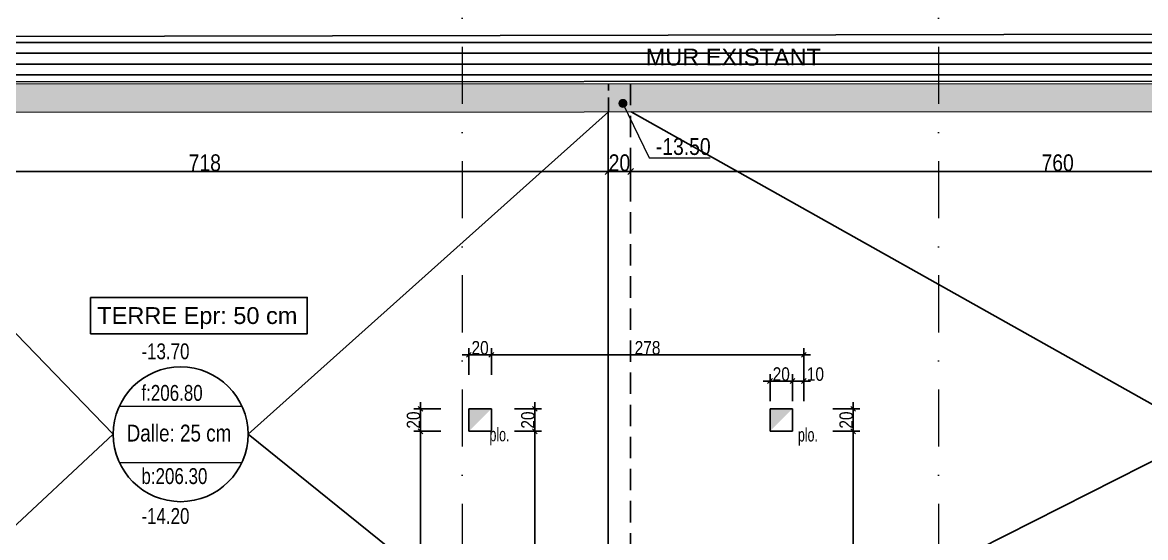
# Model space of a CAD drawing. Header units: centimetres. Extents: x 10803 to 23268, y -4986 to -786.
# Drawn here: x 16498 to 17498, y -1927 to -1469 of the extents above; entities that cross this region are included whole.
import ezdxf
from ezdxf.enums import TextEntityAlignment as Align

# ---------------------------------------------------------------- set-up
doc = ezdxf.new("R2010")
doc.units = ezdxf.units.CM
doc.header["$PDMODE"] = 1
doc.header["$PDSIZE"] = -2
doc.linetypes.add('CACHEX2', pattern=[19.05, 12.7, -6.35])
doc.linetypes.add('TIRETPTX2', pattern=[50.8, 25.4, -12.7, 0, -12.7])
for name, color, linetype in [('01_cote_gen', 4, 'Continuous'), ('01_linteaux', 2, 'Continuous'), ('01_poch_murs', 253, 'Continuous'), ('01_resv', 32, 'Continuous'), ('01_texte', 230, 'Continuous'), ('AA_COTES', 2, 'Continuous')]:
    doc.layers.add(name, color=color, linetype=linetype)
for name, color, linetype, lineweight in [('01_murs_coup', 5, 'Continuous', 60), ('01_PIEUX', 5, 'Continuous', 60), ('01_tram_axes', 2, 'TIRETPTX2', 9)]:
    doc.layers.add(name, color=color, linetype=linetype, lineweight=lineweight)
doc.styles.add('ARIAL NA', font='ARIALN.TTF')
doc.styles.add('Arial Narrow', font='ARIALN.TTF')
doc.styles.add('Eurostile', font='')
doc.styles.add('MATTE_TXT', font='arial.ttf')
doc.styles.add('STYLE2', font='ARIALN.TTF')
doc.styles.get('Eurostile').set_extended_font_data('Eurostile')
doc.dimstyles.new('JB50', dxfattribs={"dimscale": 0.1, "dimtxt": 150, "dimasz": 15, "dimexe": 0.1, "dimexo": 0.1, "dimgap": 0.09, "dimtad": 1, "dimdec": 1, "dimdsep": 46, "dimtxsty": 'STYLE2', "dimblk1": 'BOND_G', "dimblk2": 'BOND_D', "dimsah": 1, "dimcen": 1.5, "dimdle": 0.01, "dimse1": 1, "dimse2": 1, "dimclrd": 4, "dimclre": 2, "dimclrt": 6, "dimazin": 2, "dimtfac": 2.333333, "dimtdec": 1, "dimtix": 1, "dimtmove": 2, "dimatfit": 3, "dimldrblk": 'BOND_G', "dimfxl": 1, "dimtolj": 1, "dimtzin": 0, "dimarcsym": 0})
doc.dimstyles.new('JB50res', dxfattribs={"dimscale": 0.1, "dimtxt": 120, "dimasz": 12, "dimexe": 0.1, "dimexo": 0.1, "dimgap": 0.09, "dimtad": 1, "dimdec": 1, "dimdsep": 46, "dimtxsty": 'STYLE2', "dimblk1": 'BOND_G', "dimblk2": 'BOND_D', "dimsah": 1, "dimcen": 1.5, "dimdle": 0.01, "dimse1": 1, "dimse2": 1, "dimclrd": 4, "dimclre": 2, "dimclrt": 6, "dimazin": 2, "dimtfac": 2.333333, "dimtdec": 1, "dimtix": 1, "dimtmove": 2, "dimatfit": 3, "dimldrblk": 'BOND_G', "dimfxl": 1, "dimtolj": 1, "dimtzin": 0, "dimarcsym": 0})

# ---------------------------------------------------------------- blocks, each defined once
blk = doc.blocks.new('BOND_G')
at = {"layer": 'AA_COTES', "color": 0}
for p, q in [((0, -5), (0, 15)), ((5, 0), (-5, 0)), ((1.77, 1.77), (-1.77, -1.77))]:
    blk.add_line(p, q, dxfattribs=at)
blk = doc.blocks.new('BOND_D')
at = {"layer": 'AA_COTES', "color": 0}
for p, q in [((5, 0), (-5, 0)), ((-1.77, -1.77), (1.77, 1.77)), ((0, 5), (0, -15))]:
    blk.add_line(p, q, dxfattribs=at)
blk = doc.blocks.new('*D1726')
at = {"layer": '01_cote_gen', "color": 4, "lineweight": -2, "transparency": 16777216}
blk.add_line((16286.96, -1334.38), (18431.93, -1334.38), dxfattribs=at)
at = {"layer": 'Defpoints', "color": 0, "lineweight": 0, "transparency": 16777216}
for p in [(18433.43, -1334.38), (16285.46, -1523.44), (18433.43, -1542.09)]:
    blk.add_point(p, dxfattribs=at)
at = {"layer": '01_cote_gen', "color": 4, "lineweight": -2, "transparency": 16777216, "xscale": 1.5, "yscale": 1.5, "zscale": 1.5, "rotation": 180}
blk.add_blockref('BOND_G', (16285.46, -1334.38), dxfattribs=at)
at = {"layer": '01_cote_gen', "color": 4, "lineweight": -2, "transparency": 16777216, "xscale": 1.5, "yscale": 1.5, "zscale": 1.5}
blk.add_blockref('BOND_D', (18433.43, -1334.38), dxfattribs=at)
at = {"layer": '01_cote_gen', "color": 6, "lineweight": 0, "transparency": 16777216, "insert": (17359.44, -1326.71), "char_height": 15, "attachment_point": 5, "style": 'STYLE2'}
blk.add_mtext('\\A1;2148', dxfattribs=at)
blk = doc.blocks.new('*D1743')
at = {"layer": '01_cote_gen', "color": 4, "lineweight": -2, "transparency": 16777216}
blk.add_line((16302.97, -1601.34), (17017.95, -1601.34), dxfattribs=at)
at = {"layer": 'Defpoints', "color": 0, "lineweight": 0, "transparency": 16777216}
for p in [(17019.45, -1601.34), (16301.47, -1652.51), (17019.45, -1672.73)]:
    blk.add_point(p, dxfattribs=at)
at = {"layer": '01_cote_gen', "color": 4, "lineweight": -2, "transparency": 16777216, "xscale": 1.5, "yscale": 1.5, "zscale": 1.5, "rotation": 180}
blk.add_blockref('BOND_G', (16301.47, -1601.34), dxfattribs=at)
at = {"layer": '01_cote_gen', "color": 4, "lineweight": -2, "transparency": 16777216, "xscale": 1.5, "yscale": 1.5, "zscale": 1.5}
blk.add_blockref('BOND_D', (17019.45, -1601.34), dxfattribs=at)
at = {"layer": '01_cote_gen', "color": 6, "lineweight": 0, "transparency": 16777216, "insert": (16660.46, -1593.67), "char_height": 15, "attachment_point": 5, "style": 'STYLE2'}
blk.add_mtext('\\A1;718', dxfattribs=at)
blk = doc.blocks.new('*D1744')
at = {"layer": '01_cote_gen', "color": 4, "lineweight": -2, "transparency": 16777216}
blk.add_line((17020.95, -1601.34), (17037.95, -1601.34), dxfattribs=at)
at = {"layer": 'Defpoints', "color": 0, "lineweight": 0, "transparency": 16777216}
for p in [(17039.45, -1601.34), (17019.45, -1659.79), (17039.45, -1659.79)]:
    blk.add_point(p, dxfattribs=at)
at = {"layer": '01_cote_gen', "color": 4, "lineweight": -2, "transparency": 16777216, "xscale": 1.5, "yscale": 1.5, "zscale": 1.5, "rotation": 180}
blk.add_blockref('BOND_G', (17019.45, -1601.34), dxfattribs=at)
at = {"layer": '01_cote_gen', "color": 4, "lineweight": -2, "transparency": 16777216, "xscale": 1.5, "yscale": 1.5, "zscale": 1.5}
blk.add_blockref('BOND_D', (17039.45, -1601.34), dxfattribs=at)
at = {"layer": '01_cote_gen', "color": 6, "lineweight": 0, "transparency": 16777216, "insert": (17029.45, -1593.67), "char_height": 15, "attachment_point": 5, "style": 'STYLE2'}
blk.add_mtext('\\A1;20', dxfattribs=at)
blk = doc.blocks.new('*D1745')
at = {"layer": '01_cote_gen', "color": 4, "lineweight": -2, "transparency": 16777216}
blk.add_line((17040.95, -1601.34), (17797.92, -1601.34), dxfattribs=at)
at = {"layer": 'Defpoints', "color": 0, "lineweight": 0, "transparency": 16777216}
for p in [(17799.42, -1601.34), (17039.45, -1646.85), (17799.42, -1646.85)]:
    blk.add_point(p, dxfattribs=at)
at = {"layer": '01_cote_gen', "color": 4, "lineweight": -2, "transparency": 16777216, "xscale": 1.5, "yscale": 1.5, "zscale": 1.5, "rotation": 180}
blk.add_blockref('BOND_G', (17039.45, -1601.34), dxfattribs=at)
at = {"layer": '01_cote_gen', "color": 4, "lineweight": -2, "transparency": 16777216, "xscale": 1.5, "yscale": 1.5, "zscale": 1.5}
blk.add_blockref('BOND_D', (17799.42, -1601.34), dxfattribs=at)
at = {"layer": '01_cote_gen', "color": 6, "lineweight": 0, "transparency": 16777216, "insert": (17419.44, -1593.67), "char_height": 15, "attachment_point": 5, "style": 'STYLE2'}
blk.add_mtext('\\A1;760', dxfattribs=at)
blk = doc.blocks.new('*D2154')
at = {"layer": '01_resv', "color": 4, "lineweight": -2, "transparency": 16777216}
blk.add_line((17237.43, -1813.82), (17237.43, -1831.42), dxfattribs=at)
at = {"layer": 'Defpoints', "color": 0, "lineweight": 0, "transparency": 16777216}
for p in [(17183.46, -1812.62), (17183.46, -1832.62), (17237.43, -1832.62)]:
    blk.add_point(p, dxfattribs=at)
at = {"layer": '01_resv', "color": 4, "lineweight": -2, "transparency": 16777216, "xscale": 1.2, "yscale": 1.2, "zscale": 1.2}
for name, p, rotation in [('BOND_G', (17237.43, -1812.62), 90), ('BOND_D', (17237.43, -1832.62), 270)]:
    blk.add_blockref(name, p, dxfattribs=dict(at, rotation=rotation))
at = {"layer": '01_resv', "color": 6, "lineweight": 0, "transparency": 16777216, "insert": (17231.3, -1822.62), "char_height": 12, "attachment_point": 5, "rotation": 90, "style": 'STYLE2'}
blk.add_mtext('\\A1;20', dxfattribs=at)
blk = doc.blocks.new('*D2155')
at = {"layer": '01_resv', "color": 4, "lineweight": -2, "transparency": 16777216}
blk.add_line((17237.43, -1833.82), (17237.43, -2092.41), dxfattribs=at)
at = {"layer": 'Defpoints', "color": 0, "lineweight": 0, "transparency": 16777216}
for p in [(17219.43, -1832.62), (17186.51, -2093.61), (17237.43, -2093.61)]:
    blk.add_point(p, dxfattribs=at)
at = {"layer": '01_resv', "color": 4, "lineweight": -2, "transparency": 16777216, "xscale": 1.2, "yscale": 1.2, "zscale": 1.2}
for name, p, rotation in [('BOND_G', (17237.43, -1832.62), 90), ('BOND_D', (17237.43, -2093.61), 270)]:
    blk.add_blockref(name, p, dxfattribs=dict(at, rotation=rotation))
at = {"layer": '01_resv', "color": 6, "lineweight": 0, "transparency": 16777216, "insert": (17231.3, -1963.11), "char_height": 12, "attachment_point": 5, "rotation": 90, "style": 'STYLE2'}
blk.add_mtext('\\A1;261', dxfattribs=at)
blk = doc.blocks.new('*D2156')
at = {"layer": '01_resv', "color": 4, "lineweight": -2, "transparency": 16777216}
blk.add_line((16954.18, -1813.82), (16954.18, -1831.42), dxfattribs=at)
at = {"layer": 'Defpoints', "color": 0, "lineweight": 0, "transparency": 16777216}
for p in [(16915.46, -1812.62), (16905.46, -1832.62), (16954.18, -1832.62)]:
    blk.add_point(p, dxfattribs=at)
at = {"layer": '01_resv', "color": 4, "lineweight": -2, "transparency": 16777216, "xscale": 1.2, "yscale": 1.2, "zscale": 1.2}
for name, p, rotation in [('BOND_G', (16954.18, -1812.62), 90), ('BOND_D', (16954.18, -1832.62), 270)]:
    blk.add_blockref(name, p, dxfattribs=dict(at, rotation=rotation))
at = {"layer": '01_resv', "color": 6, "lineweight": 0, "transparency": 16777216, "insert": (16948.04, -1822.62), "char_height": 12, "attachment_point": 5, "rotation": 90, "style": 'STYLE2'}
blk.add_mtext('\\A1;20', dxfattribs=at)
blk = doc.blocks.new('*D2157')
at = {"layer": '01_resv', "color": 4, "lineweight": -2, "transparency": 16777216}
blk.add_line((16954.18, -1833.82), (16954.18, -2092.41), dxfattribs=at)
at = {"layer": 'Defpoints', "color": 0, "lineweight": 0, "transparency": 16777216}
for p in [(16936.18, -1832.62), (16928.72, -2093.61), (16954.18, -2093.61)]:
    blk.add_point(p, dxfattribs=at)
at = {"layer": '01_resv', "color": 4, "lineweight": -2, "transparency": 16777216, "xscale": 1.2, "yscale": 1.2, "zscale": 1.2}
for name, p, rotation in [('BOND_G', (16954.18, -1832.62), 90), ('BOND_D', (16954.18, -2093.61), 270)]:
    blk.add_blockref(name, p, dxfattribs=dict(at, rotation=rotation))
at = {"layer": '01_resv', "color": 6, "lineweight": 0, "transparency": 16777216, "insert": (16948.04, -1963.11), "char_height": 12, "attachment_point": 5, "rotation": 90, "style": 'STYLE2'}
blk.add_mtext('\\A1;261', dxfattribs=at)
blk = doc.blocks.new('*D1667')
at = {"layer": '01_resv', "color": 4, "lineweight": -2, "transparency": 16777216}
blk.add_line((17164.66, -1787.87), (17182.26, -1787.87), dxfattribs=at)
at = {"layer": 'Defpoints', "color": 0, "lineweight": 0, "transparency": 16777216}
for p in [(17183.46, -1787.87), (17163.46, -1812.62), (17183.46, -1812.62)]:
    blk.add_point(p, dxfattribs=at)
at = {"layer": '01_resv', "color": 4, "lineweight": -2, "transparency": 16777216, "xscale": 1.2, "yscale": 1.2, "zscale": 1.2, "rotation": 180}
blk.add_blockref('BOND_G', (17163.46, -1787.87), dxfattribs=at)
at = {"layer": '01_resv', "color": 4, "lineweight": -2, "transparency": 16777216, "xscale": 1.2, "yscale": 1.2, "zscale": 1.2}
blk.add_blockref('BOND_D', (17183.46, -1787.87), dxfattribs=at)
at = {"layer": '01_resv', "color": 6, "lineweight": 0, "transparency": 16777216, "insert": (17173.46, -1781.74), "char_height": 12, "attachment_point": 5, "style": 'STYLE2'}
blk.add_mtext('\\A1;20', dxfattribs=at)
blk = doc.blocks.new('*D2158')
at = {"layer": '01_resv', "color": 4, "lineweight": -2, "transparency": 16777216}
blk.add_line((17184.66, -1787.87), (17192.27, -1787.87), dxfattribs=at)
at = {"layer": 'Defpoints', "color": 0, "lineweight": 0, "transparency": 16777216}
for p in [(17193.47, -1787.87), (17183.46, -1832.62), (17193.47, -2093.61)]:
    blk.add_point(p, dxfattribs=at)
at = {"layer": '01_resv', "color": 4, "lineweight": -2, "transparency": 16777216, "xscale": 1.2, "yscale": 1.2, "zscale": 1.2, "rotation": 180}
blk.add_blockref('BOND_G', (17183.46, -1787.87), dxfattribs=at)
at = {"layer": '01_resv', "color": 4, "lineweight": -2, "transparency": 16777216, "xscale": 1.2, "yscale": 1.2, "zscale": 1.2}
blk.add_blockref('BOND_D', (17193.47, -1787.87), dxfattribs=at)
at = {"layer": '01_resv', "color": 6, "lineweight": 0, "transparency": 16777216, "insert": (17203.87, -1781.74), "char_height": 12, "attachment_point": 5, "style": 'STYLE2'}
blk.add_mtext('\\A1;10', dxfattribs=at)
blk = doc.blocks.new('*D1668')
at = {"layer": '01_resv', "color": 4, "lineweight": -2, "transparency": 16777216}
blk.add_line((16896.66, -1764.49), (16914.26, -1764.49), dxfattribs=at)
at = {"layer": 'Defpoints', "color": 0, "lineweight": 0, "transparency": 16777216}
for p in [(16915.46, -1764.49), (16895.46, -1789.73), (16915.46, -1789.73)]:
    blk.add_point(p, dxfattribs=at)
at = {"layer": '01_resv', "color": 4, "lineweight": -2, "transparency": 16777216, "xscale": 1.2, "yscale": 1.2, "zscale": 1.2, "rotation": 180}
blk.add_blockref('BOND_G', (16895.46, -1764.49), dxfattribs=at)
at = {"layer": '01_resv', "color": 4, "lineweight": -2, "transparency": 16777216, "xscale": 1.2, "yscale": 1.2, "zscale": 1.2}
blk.add_blockref('BOND_D', (16915.46, -1764.49), dxfattribs=at)
at = {"layer": '01_resv', "color": 6, "lineweight": 0, "transparency": 16777216, "insert": (16905.46, -1758.35), "char_height": 12, "attachment_point": 5, "style": 'STYLE2'}
blk.add_mtext('\\A1;20', dxfattribs=at)
blk = doc.blocks.new('*D1669')
at = {"layer": '01_resv', "color": 4, "lineweight": -2, "transparency": 16777216}
blk.add_line((16916.66, -1764.49), (17192.27, -1764.49), dxfattribs=at)
at = {"layer": 'Defpoints', "color": 0, "lineweight": 0, "transparency": 16777216}
for p in [(17193.47, -1764.49), (16915.46, -1791.96), (17193.47, -1799.26)]:
    blk.add_point(p, dxfattribs=at)
at = {"layer": '01_resv', "color": 4, "lineweight": -2, "transparency": 16777216, "xscale": 1.2, "yscale": 1.2, "zscale": 1.2, "rotation": 180}
blk.add_blockref('BOND_G', (16915.46, -1764.49), dxfattribs=at)
at = {"layer": '01_resv', "color": 4, "lineweight": -2, "transparency": 16777216, "xscale": 1.2, "yscale": 1.2, "zscale": 1.2}
blk.add_blockref('BOND_D', (17193.47, -1764.49), dxfattribs=at)
at = {"layer": '01_resv', "color": 6, "lineweight": 0, "transparency": 16777216, "insert": (17054.47, -1758.35), "char_height": 12, "attachment_point": 5, "style": 'STYLE2'}
blk.add_mtext('\\A1;278', dxfattribs=at)
blk = doc.blocks.new('*D2159')
at = {"layer": '01_resv', "color": 4, "lineweight": -2, "transparency": 16777216}
blk.add_line((16852.4, -2092.41), (16852.4, -1833.82), dxfattribs=at)
at = {"layer": 'Defpoints', "color": 0, "lineweight": 0, "transparency": 16777216}
for p in [(16852.4, -1832.62), (16895.46, -1832.62), (16846.7, -2093.61)]:
    blk.add_point(p, dxfattribs=at)
at = {"layer": '01_resv', "color": 4, "lineweight": -2, "transparency": 16777216, "xscale": 1.2, "yscale": 1.2, "zscale": 1.2}
for name, p, rotation in [('BOND_D', (16852.4, -1832.62), 90), ('BOND_G', (16852.4, -2093.61), 270)]:
    blk.add_blockref(name, p, dxfattribs=dict(at, rotation=rotation))
at = {"layer": '01_resv', "color": 6, "lineweight": 0, "transparency": 16777216, "insert": (16846.26, -1963.11), "char_height": 12, "attachment_point": 5, "rotation": 90, "style": 'STYLE2'}
blk.add_mtext('\\A1;261', dxfattribs=at)
blk = doc.blocks.new('*D1670')
at = {"layer": '01_resv', "color": 4, "lineweight": -2, "transparency": 16777216}
blk.add_line((16852.4, -1831.42), (16852.4, -1813.82), dxfattribs=at)
at = {"layer": 'Defpoints', "color": 0, "lineweight": 0, "transparency": 16777216}
for p in [(16852.4, -1812.62), (16895.46, -1812.62), (16870.4, -1832.62)]:
    blk.add_point(p, dxfattribs=at)
at = {"layer": '01_resv', "color": 4, "lineweight": -2, "transparency": 16777216, "xscale": 1.2, "yscale": 1.2, "zscale": 1.2}
for name, p, rotation in [('BOND_D', (16852.4, -1812.62), 90), ('BOND_G', (16852.4, -1832.62), 270)]:
    blk.add_blockref(name, p, dxfattribs=dict(at, rotation=rotation))
at = {"layer": '01_resv', "color": 6, "lineweight": 0, "transparency": 16777216, "insert": (16846.26, -1822.62), "char_height": 12, "attachment_point": 5, "rotation": 90, "style": 'STYLE2'}
blk.add_mtext('\\A1;20', dxfattribs=at)

msp = doc.modelspace()

# ---------------------------------------------------------------- hatches: boundary and pattern name
at = {"layer": '01_poch_murs'}
h = msp.add_hatch(dxfattribs=at)
h.set_pattern_fill('ANSI31', color=256, scale=3, angle=135)
h.set_pattern_definition([(180, (-2520.182, -2362.877), (-2e-15, -9.525), [])])
h.paths.add_polyline_path([(12672.87, -1479.12), (12093.87, -1481.62), (12093.87, -1523.35), (12466.92, -1520.71), (12672.87, -1520.29)])
h.paths.add_polyline_path([(12690.87, -1479.04), (12672.87, -1479.12), (12672.87, -1520.29), (12690.87, -1520.26)])
h.paths.add_polyline_path([(13269.87, -1477.9), (13042.92, -1477.52), (12690.87, -1479.04), (12690.87, -1520.26), (12974.92, -1519.68), (13269.87, -1519.68)])
h.paths.add_polyline_path([(13549.47, -1478.38), (13269.87, -1477.9), (13269.87, -1519.68), (13549.47, -1519.68)])
h.paths.add_polyline_path([(14095.47, -1479.3), (13549.47, -1478.38), (13549.47, -1519.68), (13810.09, -1519.68), (14095.47, -1520.62)])
h.paths.add_polyline_path([(14629.47, -1480.21), (14095.47, -1479.3), (14095.47, -1520.62), (14629.47, -1522.37)])
h.paths.add_polyline_path([(14909.47, -1480.68), (14629.47, -1480.21), (14629.47, -1522.37), (14647.82, -1522.44), (14909.47, -1522.24)])
h.paths.add_polyline_path([(15524.77, -1481.72), (14909.47, -1480.68), (14909.47, -1522.24), (15524.77, -1521.79)])
h.paths.add_polyline_path([(15672.47, -1481.97), (15524.77, -1481.72), (15524.77, -1521.79), (15672.47, -1521.68)])
h.paths.add_polyline_path([(16275.47, -1481.54), (15886.53, -1482.33), (15672.47, -1481.97), (15672.47, -1521.68), (15724.12, -1521.64), (16275.47, -1521.45)])
h.paths.add_polyline_path([(16889.47, -1480.28), (16293.47, -1481.5), (16293.47, -1521.44), (16889.47, -1521.23)])
h.paths.add_polyline_path([(16293.47, -1481.5), (16275.47, -1481.54), (16275.47, -1521.45), (16293.47, -1521.44)])
h.paths.add_polyline_path([(16939.47, -1480.18), (16889.47, -1480.28), (16889.47, -1521.23), (16939.47, -1521.21)])
h.paths.add_polyline_path([(17313.47, -1479.56), (17242.42, -1479.56), (16939.47, -1480.18), (16939.47, -1521.21), (17313.47, -1521.08)])
h.paths.add_polyline_path([(17913.43, -1479.89), (17660.92, -1479.56), (17313.47, -1479.56), (17313.47, -1521.08), (17670.01, -1520.95), (17913.43, -1522.11)])
h.paths.add_polyline_path([(18423.43, -1480.56), (17913.43, -1479.89), (17913.43, -1522.11), (18423.43, -1524.54)])
h.paths.add_polyline_path([(18601.06, -1480.79), (18423.43, -1480.56), (18423.43, -1524.54), (18600.93, -1525.39)])
h.paths.add_polyline_path([(14337.73, -1511.08), (14501.49, -1511.08), (14501.49, -1487.82), (14337.73, -1487.82)], flags=24)
h.paths.add_polyline_path([(17048.94, -1511.08), (17212.7, -1511.08), (17212.7, -1487.82), (17048.94, -1487.82)], flags=24)
h = msp.add_hatch(dxfattribs=at)
h.set_pattern_fill('ANSI31', color=256, scale=3, angle=135)
h.set_pattern_definition([(180, (-2520.182, -2362.877), (-2e-15, -9.525), [])])
h.paths.add_polyline_path([(12672.87, -1479.12), (12093.87, -1481.62), (12093.87, -1523.35), (12466.92, -1520.71), (12672.87, -1520.29)])
h.paths.add_polyline_path([(12690.87, -1479.04), (12672.87, -1479.12), (12672.87, -1520.29), (12690.87, -1520.26)])
h.paths.add_polyline_path([(13269.87, -1477.9), (13042.92, -1477.52), (12690.87, -1479.04), (12690.87, -1520.26), (12974.92, -1519.68), (13269.87, -1519.68)])
h.paths.add_polyline_path([(13549.47, -1478.38), (13269.87, -1477.9), (13269.87, -1519.68), (13549.47, -1519.68)])
h.paths.add_polyline_path([(14095.47, -1479.3), (13549.47, -1478.38), (13549.47, -1519.68), (13810.09, -1519.68), (14095.47, -1520.62)])
h.paths.add_polyline_path([(14629.47, -1480.21), (14095.47, -1479.3), (14095.47, -1520.62), (14629.47, -1522.37)])
h.paths.add_polyline_path([(14909.47, -1480.68), (14629.47, -1480.21), (14629.47, -1522.37), (14647.82, -1522.44), (14909.47, -1522.24)])
h.paths.add_polyline_path([(15524.77, -1481.72), (14909.47, -1480.68), (14909.47, -1522.24), (15524.77, -1521.79)])
h.paths.add_polyline_path([(15672.47, -1481.97), (15524.77, -1481.72), (15524.77, -1521.79), (15672.47, -1521.68)])
h.paths.add_polyline_path([(16275.47, -1481.54), (15886.53, -1482.33), (15672.47, -1481.97), (15672.47, -1521.68), (15724.12, -1521.64), (16275.47, -1521.45)])
h.paths.add_polyline_path([(16889.47, -1480.28), (16293.47, -1481.5), (16293.47, -1521.44), (16889.47, -1521.23)])
h.paths.add_polyline_path([(16293.47, -1481.5), (16275.47, -1481.54), (16275.47, -1521.45), (16293.47, -1521.44)])
h.paths.add_polyline_path([(16939.47, -1480.18), (16889.47, -1480.28), (16889.47, -1521.23), (16939.47, -1521.21)])
h.paths.add_polyline_path([(17313.47, -1479.56), (17242.42, -1479.56), (16939.47, -1480.18), (16939.47, -1521.21), (17313.47, -1521.08)])
h.paths.add_polyline_path([(17913.43, -1479.89), (17660.92, -1479.56), (17313.47, -1479.56), (17313.47, -1521.08), (17670.01, -1520.95), (17913.43, -1522.11)])
h.paths.add_polyline_path([(18423.43, -1480.56), (17913.43, -1479.89), (17913.43, -1522.11), (18423.43, -1524.54)])
h.paths.add_polyline_path([(18601.06, -1480.79), (18423.43, -1480.56), (18423.43, -1524.54), (18600.93, -1525.39)])
h.paths.add_polyline_path([(14337.73, -1511.08), (14501.49, -1511.08), (14501.49, -1487.82), (14337.73, -1487.82)], flags=24)
h.paths.add_polyline_path([(17048.94, -1511.08), (17212.7, -1511.08), (17212.7, -1487.82), (17048.94, -1487.82)], flags=24)
at = {"layer": '01_poch_murs', "lineweight": 0}
h = msp.add_hatch(color=256, dxfattribs=at)
h.dxf.hatch_style = 1
h.paths.add_polyline_path([(18433.43, -1526.59), (17670, -1522.95), (16285.46, -1523.44), (16285.47, -1548.44), (17669.95, -1547.95), (18413.89, -1551.5), (18413.76, -1577.61), (18483.43, -1577.61), (18483.43, -1647.61), (18413.43, -1647.61), (18413.43, -2093.61), (17908.43, -2093.61), (17908.43, -2113.61), (18413.43, -2113.61), (18413.43, -2313.61), (17988.43, -2313.61), (17988.43, -2333.61), (18413.43, -2333.61), (18413.43, -2593.61), (17988.43, -2593.61), (17988.43, -2613.61), (18413.43, -2613.61), (18413.43, -3191.61), (17988.43, -3191.61), (17988.43, -3211.61), (18413.43, -3211.61), (18413.43, -3737.61), (17988.36, -3737.61), (17988.36, -3755.61), (18025.43, -3755.61), (18025.43, -3755.61), (18107.43, -3755.61), (18413.43, -3755.61), (18413.43, -4281.61), (17988.43, -4281.61), (17988.43, -4301.61), (18413.43, -4301.61), (18413.43, -4588.61), (18483.43, -4588.61), (18483.43, -4662.61), (17988.43, -4662.61), (17988.43, -4682.61), (18503.63, -4682.61), (18503.63, -4568.61), (18433.43, -4568.61), (18433.43, -1667.61), (18503.43, -1667.61), (18503.43, -1557.59), (18433.43, -1557.59)])

# ---------------------------------------------------------------- linework, layer by layer
at = {"layer": '01_linteaux'}
for p, q in [((18601.07, -1476.78), (15886.53, -1482.33)), ((15724.12, -1521.64), (17670.01, -1520.95)), ((17019.45, -1548.18), (17019.45, -2093.61))]:
    msp.add_line(p, q, dxfattribs=at)
at = {"layer": '01_linteaux', "linetype": 'CACHEX2'}
msp.add_line((17019.85, -1548.18), (17019.85, -1523.18), dxfattribs=at)
at = {"layer": '01_linteaux', "linetype": 'CACHEX2', "ltscale": 1.5}
msp.add_line((17039.45, -1523.18), (17039.45, -2093.61), dxfattribs=at)
at = {"layer": '01_murs_coup', "linetype": 'Continuous', "lineweight": 5}
for p, q in [((16584.46, -1810.18), (16693.48, -1810.18)), ((16584.46, -1860.33), (16693.48, -1860.33))]:
    msp.add_line(p, q, dxfattribs=at)
at = {"layer": '01_PIEUX', "linetype": 'Continuous', "lineweight": 5}
for p, q in [((16285.46, -1523.44), (17670.01, -1522.95)), ((16285.47, -1548.44), (17669.95, -1547.95))]:
    msp.add_line(p, q, dxfattribs=at)
at = {"layer": '01_resv', "ltscale": 25}
for p, q in [((16895.46, -1832.62), (16895.46, -1812.62)), ((16895.46, -1812.62), (16915.46, -1812.62)), ((16895.46, -1832.62), (16895.46, -1812.62)), ((16915.46, -1812.62), (16915.46, -1832.62)), ((17163.46, -1832.62), (17163.46, -1812.62)), ((17163.46, -1812.62), (17183.46, -1812.62)), ((17163.46, -1832.62), (17163.46, -1812.62)), ((17183.46, -1812.62), (17183.46, -1832.62)), ((16915.46, -1832.62), (16895.46, -1832.62)), ((17183.46, -1832.62), (17163.46, -1832.62))]:
    msp.add_line(p, q, dxfattribs=at)
for points in [[(16895.46, -1832.62), (16895.46, -1812.62), (16915.46, -1812.62)], [(17163.46, -1832.62), (17163.46, -1812.62), (17183.46, -1812.62)]]:
    msp.add_solid(points, dxfattribs=at)
at = {"layer": '01_texte'}
for p, q in [((16578.97, -1835.26), (16301.47, -1548.44)), ((16698.97, -1835.26), (17019.85, -1548.18)), ((17039.85, -1548.18), (17551.06, -1835.26)), ((16578.97, -1835.26), (16301.47, -2093.61)), ((16698.97, -1835.26), (17019.85, -2093.61)), ((17551.06, -1835.26), (17039.85, -2093.61))]:
    msp.add_line(p, q, dxfattribs=at)
at = {"layer": '01_texte', "lineweight": 0}
for p, q in [((17032.57, -1540.65), (17055.77, -1589.21)), ((17055.77, -1589.21), (17110.08, -1589.21))]:
    msp.add_line(p, q, dxfattribs=at)
at = {"layer": '01_texte', "lineweight": 0, "const_width": 4}
msp.add_lwpolyline([(17030.57, -1540.65, 1), (17034.57, -1540.65, 1)], format="xyb", close=True, dxfattribs=at)
at = {"layer": '01_texte'}
msp.add_lwpolyline([(16558.78, -1713.49), (16751.57, -1713.49), (16751.57, -1745.78), (16558.78, -1745.78)], close=True, dxfattribs=at)
msp.add_circle((16638.97, -1835.26), 60, dxfattribs=at)
at = {"layer": '01_tram_axes', "ltscale": 2}
for p, q in [((16889.47, -1286.96), (16889.47, -4871.07)), ((17313.37, -1286.96), (17313.37, -4871.07))]:
    msp.add_line(p, q, dxfattribs=at)

# ---------------------------------------------------------------- texts
at = {"layer": '01_texte', "style": 'MATTE_TXT'}
for s, p in [('MUR EXISTANT', (17052.82, -1506.95)), ('TERRE Epr: 50 cm', (16564.75, -1737.09))]:
    msp.add_text(s, height=15, dxfattribs=at).set_placement(p)
at = {"layer": '01_texte', "style": 'Arial Narrow'}
msp.add_text('-13.50', height=15, rotation=0, dxfattribs=at).set_placement((17061.92, -1586.59))
at = {"layer": '01_texte', "style": 'Eurostile', "width": 0.8}
for s, p in [('-13.70', (16604.06, -1768.45)), ('f:206.80', (16604.06, -1805.48)), ('b:206.30', (16604.06, -1879.55)), ('-14.20', (16604.06, -1915.04))]:
    msp.add_text(s, height=14.097, rotation=0, dxfattribs=at).set_placement(p)
at = {"layer": '01_texte', "style": 'MATTE_TXT', "width": 0.8}
msp.add_text('Dalle: 25 cm', height=15, dxfattribs=at).set_placement((16637.48, -1846.2), align=Align.BOTTOM_CENTER)
at = {"layer": '01_texte', "style": 'ARIAL NA', "width": 0.8}
for p in [(16913.84, -1841.52), (17188.33, -1841.71)]:
    msp.add_text('plo.', height=12, dxfattribs=at).set_placement(p)

# ---------------------------------------------------------------- dimensions: what is measured, and where the dimension line sits
at = {"layer": '01_cote_gen', "lineweight": 0}
for base, p1, p2, picture, middle in [((18433.43, -1334.38), (16285.46, -1523.44), (18433.43, -1542.09), '*D1726', (17359.44, -1326.71)), ((17019.45, -1601.34), (16301.47, -1652.51), (17019.45, -1672.73), '*D1743', (16660.46, -1593.67)), ((17039.45, -1601.34), (17019.45, -1659.79), (17039.45, -1659.79), '*D1744', (17029.45, -1593.67)), ((17799.42, -1601.34), (17039.45, -1646.85), (17799.42, -1646.85), '*D1745', (17419.44, -1593.67))]:
    dim = msp.add_linear_dim(base=base, p1=p1, p2=p2, dimstyle='JB50', dxfattribs=at)
    dim.commit()
    dim.dimension.update_dxf_attribs({"geometry": picture, "text_midpoint": middle})
at = {"layer": '01_resv', "lineweight": 0}
for base, p1, p2, picture, middle in [((16915.46, -1764.49), (16895.46, -1789.73), (16915.46, -1789.73), '*D1668', (16905.46, -1758.35)), ((17193.47, -1764.49), (16915.46, -1791.96), (17193.47, -1799.26), '*D1669', (17054.47, -1758.35)), ((17183.46, -1787.87), (17163.46, -1812.62), (17183.46, -1812.62), '*D1667', (17173.46, -1781.74))]:
    dim = msp.add_linear_dim(base=base, p1=p1, p2=p2, dimstyle='JB50res', dxfattribs=at)
    dim.commit()
    dim.dimension.update_dxf_attribs({"geometry": picture, "text_midpoint": middle})
dim = msp.add_linear_dim(base=(17193.47, -1787.87), p1=(17183.46, -1832.62), p2=(17193.47, -2093.61), dimstyle='JB50res', dxfattribs=at)
dim.commit()
dim.dimension.update_dxf_attribs({"geometry": '*D2158', "text_midpoint": (17203.87, -1781.74), "dimtype": 160})
for base, p1, p2, picture, middle in [((16852.4, -1812.62), (16870.4, -1832.62), (16895.46, -1812.62), '*D1670', (16846.26, -1822.62)), ((16954.18, -1832.62), (16915.46, -1812.62), (16905.46, -1832.62), '*D2156', (16948.04, -1822.62)), ((17237.43, -1832.62), (17183.46, -1812.62), (17183.46, -1832.62), '*D2154', (17231.3, -1822.62)), ((16852.4, -1832.62), (16846.7, -2093.61), (16895.46, -1832.62), '*D2159', (16846.26, -1963.11)), ((16954.18, -2093.61), (16936.18, -1832.62), (16928.72, -2093.61), '*D2157', (16948.04, -1963.11)), ((17237.43, -2093.61), (17219.43, -1832.62), (17186.51, -2093.61), '*D2155', (17231.3, -1963.11))]:
    dim = msp.add_linear_dim(base=base, p1=p1, p2=p2, angle=90, dimstyle='JB50res', dxfattribs=at)
    dim.commit()
    dim.dimension.update_dxf_attribs({"geometry": picture, "text_midpoint": middle})

doc.saveas('drawing.dxf')
